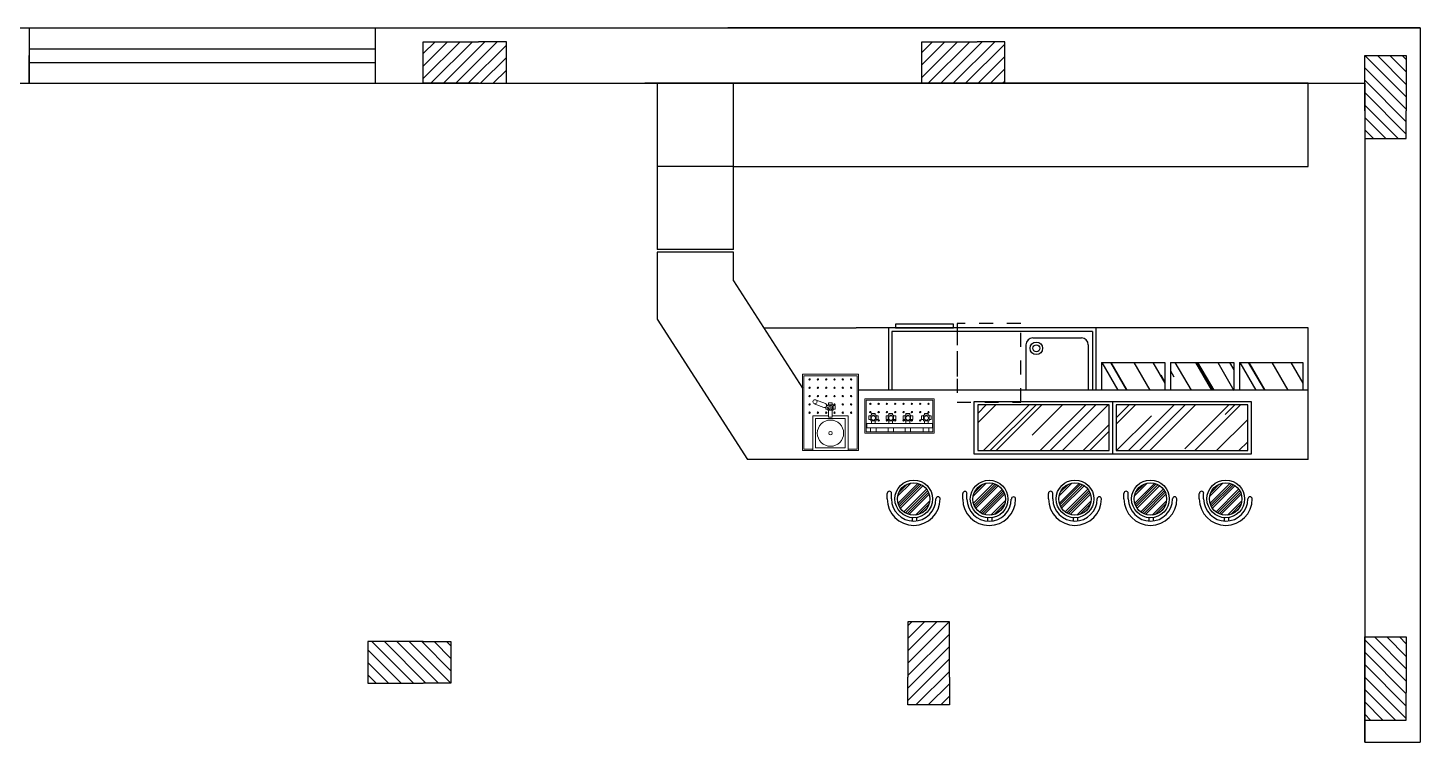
# Model space of a CAD drawing. Header units: millimetres. Extents: x 114 to 1075, y 58 to 426.
# Drawn here: x 555.46 to 565.52, y 172.14 to 177.3 of the extents above; entities that cross this region are included whole.
import ezdxf

# ---------------------------------------------------------------- set-up
doc = ezdxf.new("R2010")
doc.units = ezdxf.units.MM
doc.linetypes.add('HIDDEN', pattern=[0.375, 0.25, -0.125])
doc.linetypes.add('R1', pattern=[0.1875, 0.125, -0.0625])
doc.layers.add('ARREDI attrezzature - furniture', color=175, linetype='Continuous', lineweight=9)
for name, color, linetype in [('arredii', 80, 'Continuous'), ('infissi', 7, 'Continuous'), ('mura', 7, 'Continuous'), ('pilastri', 1, 'Continuous')]:
    doc.layers.add(name, color=color, linetype=linetype)

# ---------------------------------------------------------------- blocks, each defined once
blk = doc.blocks.new('pilastro 2')
at = {"layer": 'pilastri'}
h = blk.add_hatch(dxfattribs=at)
h.set_pattern_fill('ANSI31', color=256, scale=0.02)
h.paths.add_polyline_path([(14.581, -0.559), (14.581, -0.359), (14.281, -0.359), (14.281, -0.559), (14.281, -0.959), (14.581, -0.959)])
for p, q in [((14.281, -0.559), (14.281, -0.359)), ((14.281, -0.359), (14.581, -0.359)), ((14.581, -0.359), (14.581, -0.559)), ((14.281, -0.559), (14.281, -0.959)), ((14.581, -0.959), (14.581, -0.559)), ((14.281, -0.959), (14.581, -0.959))]:
    blk.add_line(p, q, dxfattribs=at)
blk = doc.blocks.new('Distributore Birra')
at = {"layer": 'ARREDI attrezzature - furniture'}
for p, q in [((-0.202, -0.55), (-0.202, 0)), ((-0.202, 0), (0.202, 0)), ((-0.127, 0.001), (-0.127, -0.25)), ((0.127, 0.001), (0.127, -0.25)), ((0.202, -0.55), (0.202, 0)), ((-0.192, -0.01), (-0.127, -0.01)), ((-0.192, -0.54), (-0.192, -0.01)), ((-0.107, -0.02), (-0.107, -0.23)), ((-0.107, -0.02), (0.107, -0.02)), ((0.107, -0.02), (0.107, -0.23)), ((0.127, -0.01), (0.192, -0.01)), ((0.192, -0.54), (0.192, -0.01)), ((-0.127, -0.25), (-0.014, -0.25)), ((-0.107, -0.23), (0.107, -0.23)), ((-0.034, -0.313), (-0.034, -0.299)), ((-0.034, -0.299), (-0.02, -0.299)), ((-0.02, -0.312), (-0.02, -0.29)), ((0.02, -0.29), (-0.02, -0.29)), ((-0.014, -0.29), (-0.014, -0.24)), ((-0.014, -0.24), (0.013, -0.24)), ((0.013, -0.29), (0.013, -0.24)), ((0.013, -0.25), (0.127, -0.25)), ((0.02, -0.33), (0.02, -0.29)), ((0.035, -0.299), (0.02, -0.299)), ((0.035, -0.326), (0.035, -0.299)), ((-0.117, -0.338), (-0.048, -0.311)), ((-0.107, -0.366), (-0.037, -0.339)), ((-0.031, -0.316), (-0.002, -0.306)), ((-0.028, -0.325), (0.002, -0.315)), ((-0.028, -0.326), (-0.02, -0.326)), ((-0.02, -0.33), (-0.02, -0.323)), ((0.02, -0.33), (-0.02, -0.33)), ((-0.014, -0.344), (-0.014, -0.33)), ((0.013, -0.344), (-0.014, -0.344)), ((0.013, -0.344), (0.013, -0.33)), ((0.035, -0.326), (0.02, -0.326)), ((-0.202, -0.55), (0.202, -0.55)), ((-0.192, -0.54), (0.192, -0.54))]:
    blk.add_line(p, q, dxfattribs=at)
for centre, radius in [((0, -0.125), 0.095), ((0, -0.125), 0.0122), ((-0.151, -0.273), 0.005), ((-0.091, -0.273), 0.005), ((-0.031, -0.273), 0.005), ((0.029, -0.273), 0.005), ((0.089, -0.273), 0.005), ((0.149, -0.273), 0.005), ((-0.151, -0.333), 0.005), ((-0.151, -0.393), 0.005), ((-0.112, -0.352), 0.015), ((-0.091, -0.393), 0.005), ((-0.031, -0.393), 0.005), ((0.029, -0.333), 0.005), ((0.029, -0.393), 0.005), ((0.089, -0.333), 0.005), ((0.089, -0.393), 0.005), ((0.149, -0.333), 0.005), ((0.149, -0.393), 0.005), ((-0.151, -0.453), 0.005), ((-0.091, -0.453), 0.005), ((-0.031, -0.453), 0.005), ((0.029, -0.453), 0.005), ((0.089, -0.453), 0.005), ((0.149, -0.453), 0.005), ((-0.151, -0.513), 0.005), ((-0.091, -0.513), 0.005), ((-0.031, -0.513), 0.005), ((0.029, -0.513), 0.005), ((0.089, -0.513), 0.005), ((0.149, -0.513), 0.005)]:
    blk.add_circle(centre, radius, dxfattribs=at)
for centre, radius, start, end in [((0, -0.31), 0.0155, 219.2138, 181.6005), ((-0.043, -0.325), 0.015, 290.1118, 110.1118), ((0, -0.31), 0.00501, 294.1489, 110.4161)]:
    blk.add_arc(centre, radius, start, end, dxfattribs=at)
blk = doc.blocks.new('Distributore bevande fresche')
at = {"layer": 'ARREDI attrezzature - furniture'}
for p, q in [((-0.251, 0), (-0.251, -0.03)), ((-0.251, 0), (0.251, 0)), ((0.251, 0), (0.251, -0.03)), ((-0.251, -0.25), (-0.251, 0)), ((-0.241, -0.01), (0.241, -0.01)), ((-0.241, -0.24), (-0.241, -0.01)), ((-0.236, -0.04), (-0.236, -0.07)), ((-0.236, -0.04), (0.237, -0.04)), ((-0.236, -0.07), (0.237, -0.07)), ((-0.223, -0.126), (-0.223, -0.099)), ((-0.223, -0.099), (-0.208, -0.099)), ((-0.21, -0.01), (-0.21, -0.04)), ((-0.208, -0.13), (-0.208, -0.09)), ((-0.168, -0.09), (-0.208, -0.09)), ((-0.203, -0.09), (-0.203, -0.07)), ((-0.176, -0.09), (-0.176, -0.07)), ((-0.17, -0.01), (-0.17, -0.04)), ((-0.168, -0.13), (-0.168, -0.09)), ((-0.154, -0.099), (-0.168, -0.099)), ((-0.154, -0.126), (-0.154, -0.099)), ((-0.097, -0.126), (-0.097, -0.099)), ((-0.097, -0.099), (-0.083, -0.099)), ((-0.083, -0.01), (-0.083, -0.04)), ((-0.083, -0.13), (-0.083, -0.09)), ((-0.043, -0.09), (-0.083, -0.09)), ((-0.077, -0.09), (-0.077, -0.07)), ((-0.05, -0.09), (-0.05, -0.07)), ((-0.043, -0.01), (-0.043, -0.04)), ((-0.043, -0.13), (-0.043, -0.09)), ((-0.028, -0.099), (-0.043, -0.099)), ((-0.028, -0.126), (-0.028, -0.099)), ((0.026, -0.099), (0.04, -0.099)), ((0.026, -0.126), (0.026, -0.099)), ((0.04, -0.01), (0.04, -0.04)), ((0.08, -0.09), (0.04, -0.09)), ((0.04, -0.13), (0.04, -0.09)), ((0.046, -0.09), (0.046, -0.07)), ((0.073, -0.09), (0.073, -0.07)), ((0.08, -0.01), (0.08, -0.04)), ((0.08, -0.13), (0.08, -0.09)), ((0.095, -0.099), (0.08, -0.099)), ((0.095, -0.126), (0.095, -0.099)), ((0.159, -0.099), (0.174, -0.099)), ((0.159, -0.126), (0.159, -0.099)), ((0.171, -0.01), (0.171, -0.04)), ((0.213, -0.09), (0.174, -0.09)), ((0.174, -0.13), (0.174, -0.09)), ((0.179, -0.09), (0.179, -0.07)), ((0.206, -0.09), (0.206, -0.07)), ((0.211, -0.01), (0.211, -0.04)), ((0.213, -0.13), (0.213, -0.09)), ((0.228, -0.099), (0.213, -0.099)), ((0.228, -0.126), (0.228, -0.099)), ((0.237, -0.04), (0.237, -0.07)), ((0.241, -0.24), (0.241, -0.01)), ((0.251, -0.25), (0.251, 0)), ((-0.223, -0.126), (-0.208, -0.126)), ((-0.168, -0.13), (-0.208, -0.13)), ((-0.203, -0.144), (-0.203, -0.13)), ((-0.176, -0.144), (-0.203, -0.144)), ((-0.176, -0.144), (-0.176, -0.13)), ((-0.154, -0.126), (-0.168, -0.126)), ((-0.097, -0.126), (-0.083, -0.126)), ((-0.043, -0.13), (-0.083, -0.13)), ((-0.077, -0.144), (-0.077, -0.13)), ((-0.05, -0.144), (-0.077, -0.144)), ((-0.05, -0.144), (-0.05, -0.13)), ((-0.028, -0.126), (-0.043, -0.126)), ((0.026, -0.126), (0.04, -0.126)), ((0.08, -0.13), (0.04, -0.13)), ((0.046, -0.144), (0.046, -0.13)), ((0.073, -0.144), (0.046, -0.144)), ((0.073, -0.144), (0.073, -0.13)), ((0.095, -0.126), (0.08, -0.126)), ((0.159, -0.126), (0.174, -0.126)), ((0.213, -0.13), (0.174, -0.13)), ((0.179, -0.144), (0.179, -0.13)), ((0.206, -0.144), (0.179, -0.144)), ((0.206, -0.144), (0.206, -0.13)), ((0.228, -0.126), (0.213, -0.126)), ((-0.251, -0.25), (0.251, -0.25)), ((-0.241, -0.24), (0.241, -0.24))]:
    blk.add_line(p, q, dxfattribs=at)
for centre, radius in [((-0.189, -0.11), 0.0155), ((-0.151, -0.093), 0.005), ((-0.091, -0.093), 0.005), ((-0.063, -0.11), 0.0155), ((-0.031, -0.093), 0.005), ((0.029, -0.093), 0.005), ((0.06, -0.11), 0.0155), ((0.089, -0.093), 0.005), ((0.149, -0.093), 0.005), ((0.193, -0.11), 0.0155), ((-0.211, -0.153), 0.005), ((-0.151, -0.153), 0.005), ((-0.091, -0.153), 0.005), ((-0.031, -0.153), 0.005), ((0.029, -0.153), 0.005), ((0.089, -0.153), 0.005), ((0.149, -0.153), 0.005), ((0.209, -0.153), 0.005), ((-0.211, -0.213), 0.005), ((-0.151, -0.213), 0.005), ((-0.091, -0.213), 0.005), ((-0.031, -0.213), 0.005), ((0.029, -0.213), 0.005), ((0.089, -0.213), 0.005), ((0.149, -0.213), 0.005), ((0.209, -0.213), 0.005)]:
    blk.add_circle(centre, radius, dxfattribs=at)

msp = doc.modelspace()

# ---------------------------------------------------------------- hatches: boundary and pattern name
at = {"layer": 'arredii'}
h = msp.add_hatch(dxfattribs=at)
h.set_pattern_fill('AR-RROOF', color=256, scale=0.01, angle=405, style=0)
h.set_pattern_definition([(45, (381.52596, 477.56687), (0.21552615, 0.5747364), [3.81, -0.508, 1.27, -0.254]), (45, (381.67504, 477.89554), (-0.41847994, 0.0592697), [0.762, -0.08382, 1.524, -0.1905]), (45, (381.4631, 477.80933), (0.813611205, 1.05428207), [2.032, -0.3556, 1.016, -0.254])])
h.paths.add_polyline_path([(563.326, 174.572), (563.326, 174.242), (564.276, 174.242), (564.276, 174.572)])
h.paths.add_polyline_path([(562.326, 174.572), (562.326, 174.242), (563.276, 174.242), (563.276, 174.572)])
h = msp.add_hatch(dxfattribs=at)
h.set_pattern_fill('ANSI34', color=256, scale=0.1, angle=360, style=0)
h.set_pattern_definition([(45, (-1144700.18819, 474228.27881), (-0.053033008589, 0.053033008589), []), (45, (-1144700.17051, 474228.27881), (-0.053033008589, 0.053033008589), []), (45, (-1144700.15283, 474228.27881), (-0.053033008589, 0.053033008589), []), (45, (-1144700.135156, 474228.27881), (-0.053033008589, 0.053033008589), [])])
h.paths.add_polyline_path([(561.863, 173.776, 1), (561.863, 174.009, 1)])
h = msp.add_hatch(dxfattribs=at)
h.set_pattern_fill('ANSI34', color=256, scale=0.1, angle=360, style=0)
h.set_pattern_definition([(45, (-1144699.64344, 474228.277626), (-0.053033008589, 0.053033008589), []), (45, (-1144699.62576, 474228.277626), (-0.053033008589, 0.053033008589), []), (45, (-1144699.608084, 474228.277626), (-0.053033008589, 0.053033008589), []), (45, (-1144699.59041, 474228.277626), (-0.053033008589, 0.053033008589), [])])
h.paths.add_polyline_path([(562.408, 173.775, 1), (562.408, 174.008, 1)])
h = msp.add_hatch(dxfattribs=at)
h.set_pattern_fill('ANSI34', color=256, scale=0.1, angle=360, style=0)
h.set_pattern_definition([(45, (-1144699.023645, 474228.27881), (-0.053033008589, 0.053033008589), []), (45, (-1144699.00597, 474228.27881), (-0.053033008589, 0.053033008589), []), (45, (-1144698.98829, 474228.27881), (-0.053033008589, 0.053033008589), []), (45, (-1144698.97061, 474228.27881), (-0.053033008589, 0.053033008589), [])])
h.paths.add_polyline_path([(563.028, 173.776, 1), (563.028, 174.009, 1)])
h = msp.add_hatch(dxfattribs=at)
h.set_pattern_fill('ANSI34', color=256, scale=0.1, angle=360, style=0)
h.set_pattern_definition([(45, (-1144698.478895, 474228.27881), (-0.053033008589, 0.053033008589), []), (45, (-1144698.46122, 474228.27881), (-0.053033008589, 0.053033008589), []), (45, (-1144698.44354, 474228.27881), (-0.053033008589, 0.053033008589), []), (45, (-1144698.42586, 474228.27881), (-0.053033008589, 0.053033008589), [])])
h.paths.add_polyline_path([(563.573, 173.776, 1), (563.573, 174.009, 1)])
h = msp.add_hatch(dxfattribs=at)
h.set_pattern_fill('ANSI34', color=256, scale=0.1, angle=360, style=0)
h.set_pattern_definition([(45, (-1144697.934146, 474228.27881), (-0.053033008589, 0.053033008589), []), (45, (-1144697.91647, 474228.27881), (-0.053033008589, 0.053033008589), []), (45, (-1144697.89879, 474228.27881), (-0.053033008589, 0.053033008589), []), (45, (-1144697.88111, 474228.27881), (-0.053033008589, 0.053033008589), [])])
h.paths.add_polyline_path([(564.117, 173.776, 1), (564.117, 174.009, 1)])

# ---------------------------------------------------------------- linework, layer by layer
msp.add_line((565.121, 172.137), (565.121, 172.795))
for p, q in [((564.712, 176.895), (559.976, 176.895)), ((560.011, 176.895), (560.011, 176.295)), ((560.561, 176.295), (560.561, 176.895)), ((564.712, 176.295), (564.712, 176.895)), ((560.011, 176.295), (560.011, 175.695)), ((560.561, 176.295), (560.011, 176.295)), ((560.561, 175.695), (560.561, 176.295)), ((560.561, 176.295), (564.712, 176.295)), ((560.561, 175.695), (560.011, 175.695)), ((560.561, 175.675), (560.011, 175.675)), ((560.011, 175.675), (560.011, 175.192)), ((560.561, 175.469), (560.561, 175.675)), ((560.561, 175.469), (561.06, 174.692)), ((560.011, 175.192), (560.662, 174.178)), ((560.78, 175.128), (561.447, 175.128)), ((564.712, 175.128), (561.447, 175.128)), ((561.681, 175.128), (561.681, 174.678)), ((563.154, 175.103), (561.706, 175.103)), ((561.706, 175.103), (561.706, 174.678)), ((563.154, 175.103), (563.154, 174.678)), ((563.179, 175.128), (563.179, 174.678)), ((564.712, 174.678), (564.712, 175.128)), ((562.674, 175.006), (562.674, 174.678)), ((562.724, 175.056), (563.074, 175.056)), ((563.124, 175.006), (563.124, 174.678)), ((563.219, 174.878), (563.677, 174.878)), ((563.219, 174.878), (563.219, 174.678)), ((563.221, 174.878), (563.337, 174.678)), ((563.284, 174.878), (563.399, 174.678)), ((563.286, 174.878), (563.402, 174.678)), ((563.452, 174.878), (563.568, 174.678)), ((563.591, 174.878), (563.677, 174.728)), ((563.677, 174.878), (563.677, 174.678)), ((563.717, 174.878), (563.717, 174.678)), ((563.717, 174.878), (564.176, 174.878)), ((563.75, 174.878), (563.866, 174.678)), ((563.898, 174.878), (564.014, 174.678)), ((563.905, 174.878), (564.021, 174.678)), ((563.914, 174.878), (564.03, 174.678)), ((564.06, 174.878), (564.176, 174.677)), ((564.145, 174.878), (564.176, 174.825)), ((564.176, 174.878), (564.176, 174.678)), ((564.216, 174.878), (564.674, 174.878)), ((564.216, 174.878), (564.216, 174.678)), ((564.218, 174.878), (564.334, 174.678)), ((564.28, 174.878), (564.396, 174.678)), ((564.283, 174.878), (564.398, 174.678)), ((564.449, 174.878), (564.565, 174.678)), ((564.588, 174.878), (564.674, 174.728)), ((564.674, 174.878), (564.674, 174.678)), ((563.647, 174.789), (563.677, 174.736)), ((563.717, 174.819), (563.743, 174.775)), ((564.712, 174.678), (561.465, 174.678)), ((564.712, 174.178), (564.712, 174.678)), ((563.301, 174.217), (563.301, 174.597)), ((564.712, 174.178), (560.662, 174.178)), ((561.672, 173.893), (561.672, 173.933)), ((561.703, 173.893), (561.703, 173.933)), ((562.217, 173.892), (562.217, 173.932)), ((562.248, 173.892), (562.248, 173.932)), ((562.837, 173.893), (562.837, 173.933)), ((562.868, 173.893), (562.868, 173.933)), ((563.382, 173.893), (563.382, 173.933)), ((563.413, 173.893), (563.413, 173.933)), ((563.926, 173.893), (563.926, 173.933)), ((563.957, 173.893), (563.957, 173.933)), ((561.852, 173.757), (561.852, 173.733)), ((561.883, 173.758), (561.883, 173.734)), ((562.396, 173.756), (562.396, 173.732)), ((562.427, 173.757), (562.427, 173.733)), ((563.016, 173.757), (563.016, 173.733)), ((563.047, 173.758), (563.047, 173.734)), ((563.561, 173.757), (563.561, 173.733)), ((563.592, 173.758), (563.592, 173.734)), ((564.106, 173.757), (564.106, 173.733)), ((564.137, 173.758), (564.137, 173.734))]:
    msp.add_line(p, q, dxfattribs=at)
at = {"layer": 'arredii', "linetype": 'R1'}
msp.add_line((562.176, 175.128), (562.176, 174.678), dxfattribs=at)
at = {"layer": 'arredii'}
for points in [[(562.151, 175.155), (561.731, 175.155), (561.731, 175.128), (562.151, 175.128)], [(564.301, 174.597), (564.301, 174.217), (562.301, 174.217), (562.301, 174.597)], [(563.276, 174.572), (562.326, 174.572), (562.326, 174.242), (563.276, 174.242)], [(564.276, 174.572), (563.326, 174.572), (563.326, 174.242), (564.276, 174.242)]]:
    msp.add_lwpolyline(points, close=True, dxfattribs=at)
at = {"layer": 'arredii', "linetype": 'HIDDEN', "ltscale": 0.01}
msp.add_lwpolyline([(562.636, 175.16), (562.176, 175.16), (562.176, 174.592), (562.636, 174.592)], close=True, dxfattribs=at)
at = {"layer": 'arredii'}
for centre, radius in [((562.749, 174.981), 0.045), ((562.749, 174.981), 0.025), ((561.863, 173.893), 0.136), ((561.863, 173.893), 0.117), ((562.408, 173.892), 0.136), ((562.408, 173.892), 0.117), ((563.028, 173.893), 0.136), ((563.028, 173.893), 0.117), ((563.573, 173.893), 0.136), ((563.573, 173.893), 0.117), ((564.117, 173.893), 0.136), ((564.117, 173.893), 0.117)]:
    msp.add_circle(centre, radius, dxfattribs=at)
for centre, radius, start, end in [((562.724, 175.006), 0.05, 90, 180), ((563.074, 175.006), 0.05, 0, 90), ((561.688, 173.933), 0.0155, 0, 180), ((561.863, 173.893), 0.191, 180, 0), ((561.863, 173.893), 0.16, 180, 0), ((562.039, 173.893), 0.0155, 0, 180), ((562.233, 173.932), 0.0155, 0, 180), ((562.408, 173.892), 0.191, 180, 0), ((562.408, 173.892), 0.16, 180, 0), ((562.584, 173.892), 0.0155, 0, 180), ((562.852, 173.933), 0.0155, 0, 180), ((563.028, 173.893), 0.191, 180, 0), ((563.028, 173.893), 0.16, 180, 0), ((563.203, 173.893), 0.0155, 0, 180), ((563.397, 173.933), 0.0155, 0, 180), ((563.573, 173.893), 0.191, 180, 0), ((563.573, 173.893), 0.16, 180, 0), ((563.748, 173.893), 0.0155, 0, 180), ((563.942, 173.933), 0.0155, 0, 180), ((564.117, 173.893), 0.191, 180, 0), ((564.117, 173.893), 0.16, 180, 0), ((564.293, 173.893), 0.0155, 0, 180)]:
    msp.add_arc(centre, radius, start, end, dxfattribs=at)
at = {"layer": 'infissi'}
msp.add_line((556.261, 177.295), (557.461, 177.295), dxfattribs=at)
at = {"layer": 'infissi', "lineweight": -3}
msp.add_line((565.121, 172.137), (565.521, 172.137), dxfattribs=at)
at = {"layer": 'mura'}
for p, q in [((540.521, 177.295), (565.521, 177.295)), ((555.474, 177.295), (555.474, 176.895)), ((557.974, 177.295), (557.974, 176.895)), ((561.521, 177.295), (560.521, 177.295)), ((562.521, 177.295), (561.521, 177.295)), ((565.521, 177.295), (562.521, 177.295)), ((565.521, 177.295), (565.521, 172.137)), ((555.474, 177.145), (557.974, 177.145)), ((555.474, 176.895), (555.474, 177.095)), ((555.474, 177.045), (557.974, 177.045)), ((540.921, 176.895), (565.121, 176.895)), ((560.921, 176.895), (559.921, 176.895)), ((561.021, 176.895), (562.021, 176.895)), ((565.121, 176.895), (565.121, 172.137))]:
    msp.add_line(p, q, dxfattribs=at)

# ---------------------------------------------------------------- block references
at = {"layer": 'arredii', "xscale": -1, "rotation": 180}
for name, p in [('Distributore Birra', (561.262, 174.243)), ('Distributore bevande fresche', (561.761, 174.367))]:
    msp.add_blockref(name, p, dxfattribs=at)
at = {"layer": 'pilastri', "xscale": -1}
for p, rotation in [((559.28, 162.614), 270), ((559.28, 162.614), 270), ((562.88, 162.614), 270), ((550.84, 176.137), 180), ((550.84, 171.937), 180)]:
    msp.add_blockref('pilastro 2', p, dxfattribs=dict(at, rotation=rotation))
at = {"layer": 'pilastri'}
for p, rotation in [((576.402, 172.046), 180), ((558.88, 187.144), 270)]:
    msp.add_blockref('pilastro 2', p, dxfattribs=dict(at, rotation=rotation))

doc.saveas('drawing.dxf')
